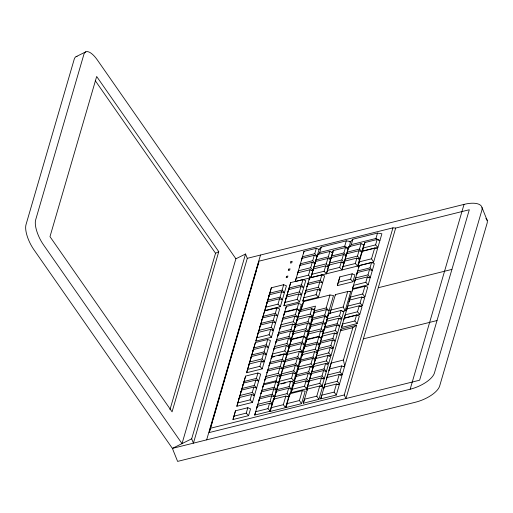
<?xml version="1.0" encoding="UTF-8"?>
<svg xmlns="http://www.w3.org/2000/svg" width="513" height="513" viewBox="0 0 513 513"><rect width="100%" height="100%" fill="white"/><g stroke="black" fill="none" stroke-linecap="round" stroke-linejoin="round"><path stroke-width="0.77" d="M209.208 432.562L258.847 261.207L392.939 227.843L395.664 228.067L469.312 209.74L419.628 380.204L209.208 432.562L212.568 421.045M335.245 295.187L335.387 294.597L347.705 291.531L350.834 291.307L345.14 310.852L342.171 311.59M307.101 390.335L307.447 389.046L319.766 385.981L322.69 386.456L318.939 399.338L303.343 403.218L304.478 399.229L316.797 396.164L319.766 385.981M362.037 252.287L362.358 251.081L374.676 248.016L377.632 248.407L373.65 262.053L358.061 265.933L359.215 261.867L371.534 258.802L374.676 248.016M289.608 395.061L289.967 393.734L302.285 390.669L305.197 391.182L301.561 403.66L285.972 407.54L287.094 403.596L299.412 400.531L302.285 390.669M273.096 400.666L273.506 399.172L285.824 396.107L288.691 396.786L285.523 407.655L269.934 411.535L273.506 399.172M323.697 388.668L324.126 387.103L336.445 384.038L339.292 384.788L336.31 395.016L320.715 398.896L321.773 395.183L334.091 392.118L336.445 384.038M352.175 290.974L352.617 289.358L364.929 286.292L367.763 287.094L364.916 296.867L362.691 297.418M326.435 379.287L326.909 377.555L339.228 374.49L342.024 375.407L339.516 384.006L337.291 384.564M328.891 370.841L329.404 369.001L341.722 365.936L344.486 366.962L342.28 374.541L340.048 375.093M343.748 319.888L344.255 318.041L356.573 314.976L359.337 316.008L357.131 323.581L341.536 327.461L342.511 324.03L354.829 320.965L356.573 314.976M346.416 310.718L346.923 308.877L359.241 305.812L362.011 306.838L359.799 314.418L344.21 318.297L345.178 314.86L357.497 311.795L359.241 305.812M348.975 301.945L349.481 300.105L361.8 297.04L364.57 298.066L362.358 305.639L359.389 306.383M235.499 410.791L232.979 419.538L248.574 415.658L250.562 408.835L247.817 407.726L235.499 410.791L232.979 419.538M239.366 397.53L236.846 406.277L252.441 402.397L254.429 395.574L251.684 394.465L239.366 397.53L236.846 406.277M241.527 390.124L239.007 398.87L241.527 390.124L253.845 387.058L256.59 388.161L254.595 394.991L253.114 395.356M243.572 383.102L241.052 391.849L243.572 383.102L255.891 380.037L258.635 381.146L256.647 387.969L254.32 385.43L255.891 380.037M245.618 376.08L243.098 384.827L245.618 376.08L257.936 373.015L260.681 374.124L258.693 380.947L256.365 378.408L257.936 373.015M249.145 363.993L246.625 372.739L262.214 368.86L264.201 362.031L261.463 360.928L249.145 363.993L246.625 372.739M251.299 356.58L248.779 365.327L251.299 356.58L263.618 353.515L266.362 354.624L264.375 361.447L262.149 362.005M253.351 349.558L250.825 358.305L253.351 349.558L265.663 346.493L268.408 347.602L266.42 354.425L264.932 354.797M255.397 342.543L252.877 351.29L255.397 342.543L267.715 339.478L270.454 340.581L268.466 347.41L266.138 344.864L267.715 339.478M258.353 332.398L255.827 341.145L271.422 337.265L273.41 330.443L270.665 329.333L258.353 332.398L255.827 341.145M260.508 324.992L257.988 333.739L260.508 324.992L272.826 321.927L275.571 323.03L273.583 329.859L272.095 330.225M262.553 317.97L260.033 326.717L262.553 317.97L274.872 314.905L277.616 316.008L275.628 322.837L273.301 320.298L274.872 314.905M264.605 310.949L262.079 319.695L264.605 310.949L276.917 307.883L279.662 308.993L277.674 315.816L275.346 313.276L276.917 307.883M267.267 301.817L264.746 310.564L280.335 306.684L282.323 299.855L279.585 298.752L267.267 301.817L264.746 310.564M269.312 294.795L266.792 303.542L269.312 294.795L281.631 291.73L284.369 292.84L282.381 299.663L280.06 297.123L281.631 291.73M271.358 287.774L268.838 296.52L271.358 287.774L283.676 284.709L286.414 285.818L284.426 292.641L282.105 290.101L283.676 284.709M286.466 297.04L283.945 305.786L299.541 301.907L301.529 295.078L298.784 293.975L286.466 297.04L283.945 305.786M288.627 289.627L286.107 298.374L288.627 289.627L300.945 286.562L303.69 287.671L301.695 294.494L300.214 294.866M290.672 282.605L288.152 291.352L290.672 282.605L302.991 279.54L305.735 280.649L303.741 287.472L301.42 284.933L302.991 279.54M256.699 408.245L257.225 406.322L269.543 403.256L272.288 404.366M258.853 400.833L259.386 398.909L271.704 395.844L274.449 396.953L272.461 403.776L270.973 404.148M260.899 393.811L261.431 391.894L273.75 388.828L276.494 389.931L274.506 396.761L272.179 394.215L273.75 388.828M262.951 386.796L263.477 384.872L275.795 381.807L278.54 382.91M264.823 380.357L265.356 378.434L277.674 375.369L280.419 376.478L276.552 389.739L275.064 390.104M266.984 372.945L267.517 371.027L279.835 367.962L282.573 369.065L280.585 375.894L279.104 376.26M269.03 365.929L269.562 364.006L281.881 360.94L284.619 362.05L282.631 368.873L280.31 366.333L281.881 360.94M271.076 358.908L271.608 356.984L283.926 353.919L286.671 355.028L284.677 361.851L282.355 359.312L283.926 353.919M273.519 350.52L274.051 348.596L286.369 345.538L289.114 346.641L287.12 353.47L284.151 354.207M275.68 343.114L276.212 341.19L288.53 338.125L291.269 339.234L289.281 346.057L287.799 346.429M277.725 336.092L278.258 334.168L290.576 331.103L293.321 332.212L291.326 339.035L289.845 339.407M279.771 329.07L280.303 327.147L292.622 324.081L295.366 325.191L293.372 332.014L291.051 329.474L292.622 324.081M282.047 321.273L282.58 319.349L294.892 316.284L297.636 317.393L295.648 324.216L293.423 324.767M284.093 314.251L284.625 312.327L296.937 309.262L299.682 310.371M285.799 308.403L286.325 306.479L298.643 303.414L301.387 304.523L297.694 317.194L295.366 314.655L296.937 309.262M297.232 274.744L297.764 272.82L310.083 269.755L312.827 270.858L310.84 277.687L308.512 275.148L310.083 269.755M299.393 267.331L299.925 265.407L312.244 262.342L314.988 263.451L313.001 270.274L311.513 270.646M301.439 260.309L301.971 258.385L314.289 255.32L317.034 256.429L315.046 263.252L312.718 260.713L314.289 255.32M303.484 253.287L304.017 251.37L316.335 248.305L319.08 249.408L321.292 247.067L346.281 240.853L350.706 241.54L352.88 239.212L377.51 233.082L381.89 233.781L377.914 247.433L363.063 251.126M275.776 393.234L276.308 391.316L288.627 388.251L291.371 389.354L289.383 396.183L287.152 396.735M277.822 386.218L278.354 384.295L290.672 381.23L293.417 382.339L291.429 389.162L289.101 386.622L290.672 381.23M280.265 377.831L280.797 375.907L293.115 372.842L295.86 373.951L293.872 380.774L289.415 381.884M282.426 370.418L282.958 368.501L295.276 365.436L298.021 366.538L296.033 373.368L294.545 373.733M284.471 363.403L285.004 361.479L297.322 358.414L300.067 359.523L298.079 366.346L295.751 363.807L297.322 358.414M286.517 356.381L287.049 354.457L299.368 351.392L302.112 352.502L300.124 359.324L297.796 356.785L299.368 351.392M288.793 348.577L289.326 346.66L301.644 343.595L304.382 344.698L302.394 351.527L300.169 352.078M290.839 341.562L291.371 339.638L303.69 336.573L306.434 337.682M292.545 335.707L293.077 333.79L305.395 330.725L308.133 331.828L304.44 344.505L302.119 341.966L303.69 336.573M294.706 328.301L295.238 326.377L307.55 323.312L310.294 324.421L308.307 331.244L306.819 331.616M296.751 321.279L297.284 319.355L309.602 316.29L312.34 317.4L310.352 324.222L308.031 321.683L309.602 316.29M298.964 313.674L299.496 311.75L311.814 308.685L314.559 309.794L312.571 316.617L310.339 317.175M304.818 294.263L305.35 292.339L317.662 289.274L320.407 290.384L318.419 297.207L302.824 301.086L303.773 297.732L316.091 294.667L317.662 289.274M306.973 286.85L307.505 284.927L319.823 281.861L322.568 282.971L320.58 289.794L319.092 290.166M309.025 279.829L309.551 277.911L321.869 274.846L324.614 275.949L322.626 282.778L320.298 280.233L321.869 274.846M312.827 270.858L313.36 268.94L325.678 265.875L328.416 266.978L326.428 273.807L324.107 271.268L325.678 265.875M314.988 263.451L315.521 261.527L327.839 258.462L330.577 259.572L328.589 266.394L327.102 266.766M317.034 256.429L317.566 254.506L329.885 251.441L332.623 252.55L330.635 259.373L328.314 256.833L329.885 251.441M293.192 385.834L293.725 383.916L306.043 380.851L308.781 381.954L306.793 388.783L291.204 392.663L292.154 389.303L304.472 386.238L306.043 380.851M295.353 378.427L295.886 376.504L308.198 373.438L310.942 374.548L308.954 381.371L306.729 381.922M297.399 371.406L297.931 369.482L310.243 366.417L312.988 367.526L311 374.349L308.672 371.81L310.243 366.417M301.715 356.586L302.247 354.663L314.565 351.597L317.31 352.707L313.328 366.353L310.359 367.096M303.991 348.782L304.523 346.865L316.842 343.8L319.58 344.903L317.592 351.732L316.111 352.098M306.037 341.767L306.569 339.843L318.887 336.778L321.625 337.881M313.488 314.604L314.02 312.68L326.339 309.615L329.083 310.724L326.21 307.922L314.097 310.942L314.533 312.936M307.742 335.912L308.275 333.989L320.593 330.93L323.331 332.033L319.637 344.71L318.156 345.076M309.903 328.506L310.436 326.582L322.748 323.517L325.492 324.626L323.504 331.449L322.017 331.821M311.949 321.484L312.481 319.561L324.8 316.495L327.538 317.605L325.55 324.428L323.222 321.888L324.8 316.495M328.416 266.978L328.948 265.061L341.267 261.996L344.011 263.098L342.024 269.928L339.696 267.388L341.267 261.996M330.577 259.572L331.109 257.648L343.428 254.583L346.172 255.692L344.185 262.515L342.697 262.887M332.623 252.55L333.155 250.626L345.473 247.561L348.218 248.67L346.23 255.493L343.902 252.954L345.473 247.561M308.563 382.922L309.095 380.999L321.414 377.934L324.158 379.043L322.17 385.866L319.201 386.603M310.724 375.51L311.256 373.586L323.575 370.527L326.319 371.63L324.325 378.459L322.844 378.825M312.77 368.488L313.302 366.571L325.62 363.505L328.365 364.608L326.377 371.438L324.049 368.898L325.62 363.505M315.104 360.498L315.636 358.574L327.948 355.509L330.693 356.618L328.705 363.441L326.48 363.993M317.432 352.502L317.964 350.578L330.282 347.513L333.027 348.622L331.032 355.445L328.807 356.003M319.593 345.089L320.125 343.165L332.443 340.106L335.181 341.209L333.194 348.038L331.712 348.404M321.638 338.067L322.17 336.15L334.489 333.084L337.227 334.187L335.239 341.017L332.918 338.477L334.489 333.084M325.96 323.248L326.486 321.33L338.804 318.265L341.549 319.368L337.573 333.02L334.598 333.758M328.23 315.45L328.762 313.526L341.081 310.461L343.825 311.571L341.831 318.393L339.606 318.951M339.856 276.879L337.336 285.626L352.931 281.746L354.919 274.923L352.175 273.814L339.856 276.879L337.336 285.626M344.011 263.098L344.544 261.181L356.862 258.116L359.6 259.219L357.612 266.048L295.244 281.566L296.193 278.213L308.512 275.148M346.172 255.692L346.705 253.768L359.023 250.703L361.761 251.812L359.773 258.635L358.292 259.007M348.218 248.67L348.75 246.747L361.069 243.681L363.807 244.791L361.819 251.614L359.498 249.074L361.069 243.681M364.313 244.483L364.846 242.566L377.158 239.5L379.902 240.603L375.939 238.474L351.309 244.605L349.584 247.112M354.541 281.887L355.073 279.97L367.391 276.905L370.13 278.008L368.142 284.837L352.553 288.716L353.502 285.356L365.82 282.291L367.391 276.905M356.702 274.481L357.234 272.557L369.552 269.492L372.291 270.601L370.303 277.424L368.815 277.796M358.747 267.459L359.28 265.535L371.598 262.47L374.336 263.579L372.348 270.402L370.027 267.863L371.598 262.47M272.07 405.123L270.3 411.189L254.704 415.068L255.654 411.715L267.972 408.649L269.543 403.256M256.866 407.655L257.815 404.302L270.133 401.237L271.704 395.844M258.911 400.64L259.86 397.28L272.179 394.215M260.957 393.618L261.906 390.265L274.224 387.2L275.795 381.807M262.836 387.18L263.785 383.827L276.103 380.761L277.674 375.369M264.997 379.774L265.946 376.42L278.264 373.355L279.835 367.962M267.042 372.752L267.991 369.398L280.31 366.333M269.088 365.731L270.037 362.377L282.355 359.312M273.692 349.937L274.641 346.583L286.959 343.518L288.53 338.125M275.738 342.915L276.687 339.561L289.005 336.496L290.576 331.103M277.783 335.893L278.732 332.539L291.051 329.474M280.053 328.096L281.002 324.742L293.321 321.677L294.892 316.284M282.105 321.074L283.054 317.72L295.366 314.655M283.804 315.226L284.753 311.872L297.072 308.807L298.643 303.414M297.405 274.154L298.354 270.8L310.673 267.735L312.244 262.342M299.451 267.138L300.4 263.778L312.718 260.713M301.497 260.117L302.446 256.763L314.764 253.698L316.335 248.305M273.98 399.39L274.737 396.709L287.056 393.644L288.627 388.251M275.834 393.041L276.783 389.688L289.101 386.622M278.277 384.654L279.226 381.3L291.544 378.235L293.115 372.842M280.438 377.247L281.387 373.894L293.705 370.828L295.276 365.436M282.483 370.226L283.433 366.872L295.751 363.807M284.529 363.204L285.478 359.85L297.796 356.785M286.805 355.406L287.755 352.053L300.073 348.987L301.644 343.595M288.851 348.385L289.8 345.031L302.119 341.966M290.557 342.537L291.506 339.183L303.824 336.118L305.395 330.725M292.718 335.124L293.667 331.77L305.979 328.705L307.55 323.312M294.763 328.102L295.712 324.748L308.031 321.683M296.976 320.497L297.925 317.143L310.243 314.078L311.814 308.685M304.985 293.673L305.934 290.32L318.252 287.254L319.823 281.861M307.031 286.658L307.98 283.298L320.298 280.233M310.84 277.687L313.36 268.94M315.521 261.527L313.001 270.274L310.673 267.735M315.046 263.252L317.566 254.506M293.359 385.25L294.308 381.896L306.627 378.831L308.198 373.438M295.411 378.228L296.36 374.875L308.672 371.81M297.739 370.232L298.688 366.878L311.006 363.813L312.577 358.42L315.322 359.53L312.994 356.99L314.565 351.597M302.003 355.612L302.952 352.251L315.271 349.186L316.842 343.8M304.049 348.59L304.998 345.236L317.316 342.171L318.887 336.778M305.754 342.742L306.703 339.382L319.022 336.316L320.593 330.93M307.909 335.329L308.858 331.975L321.176 328.91L322.748 323.517M309.961 328.307L310.91 324.953L323.222 321.888M326.428 273.807L328.948 265.061M331.109 257.648L328.589 266.394L326.262 263.855L327.839 258.462M330.635 259.373L333.155 250.626M308.736 382.339L309.685 378.979L322.004 375.914L323.575 370.527M310.782 375.317L311.731 371.963L324.049 368.898M313.11 367.321L314.059 363.967L326.377 360.902L327.948 355.509M315.444 359.324L316.393 355.971L328.711 352.906L330.282 347.513M317.605 351.918L318.554 348.558L330.872 345.493L332.443 340.106M319.65 344.896L320.599 341.543L332.918 338.477M321.978 336.9L322.927 333.546L335.245 330.481L336.817 325.088L339.561 326.197L337.233 323.652L338.804 318.265M326.242 322.273L327.191 318.919L339.51 315.854L341.081 310.461M342.024 269.928L344.544 261.181M346.705 253.768L344.185 262.515L341.857 259.976L343.428 254.583M346.23 255.493L348.75 246.747M362.319 251.312L363.275 247.959L375.587 244.893L377.158 239.5M323.927 387.886L324.928 384.346L337.246 381.281L339.228 374.49M326.685 378.421L327.66 374.984L339.978 371.919L341.722 365.936M346.769 309.519L347.737 306.088L360.055 303.023L361.8 297.04M354.714 281.304L355.663 277.95L367.975 274.885L369.552 269.492M356.759 274.282L357.708 270.928L370.027 267.863M349.327 300.746L350.366 297.078L362.685 294.013L364.929 286.292M329.93 313.392L330.885 310.038L343.203 306.973L347.705 291.531M329.128 370.033L331.122 363.095L343.441 360.03L352.867 327.679L356.657 325.204L344.723 366.154L343.235 366.526M169.976 409.592L215.543 253.262L218.756 251.665L96.668 76.488L49.985 236.647L172.073 411.83L218.756 251.665M235.903 258.776L182.032 443.61L43.49 244.823A19.866 7.374 63.6 0 1 35.666 219.84L83.882 54.404A19.866 7.374 63.6 0 1 97.361 59.989L235.903 258.776L245.547 253.999L247.292 258.321L193.42 443.155L191.676 438.827L245.547 253.999M206.649 439.865L260.521 255.032M213.01 419.512L216.146 408.758M216.595 407.226L219.724 396.472M220.173 394.939L223.309 384.186M223.758 382.653L247.926 299.727M248.375 298.188L249.491 294.353M249.94 292.814L253.069 282.067M253.518 280.528L256.654 269.78M257.103 268.241L258.892 262.098M248.574 415.658L246.246 413.119L247.817 407.726M252.441 402.397L250.113 399.858L251.684 394.465M254.595 394.991L252.274 392.445L253.845 387.058M262.214 368.86L259.892 366.32L261.463 360.928M264.375 361.447L262.047 358.908L263.618 353.515M266.42 354.425L264.092 351.886L265.663 346.493M271.422 337.265L269.094 334.726L270.665 329.333M273.583 329.859L271.255 327.313L272.826 321.927M280.335 306.684L278.008 304.145L279.585 298.752M254.704 415.068L286.325 306.479M295.244 281.566L304.017 251.37M299.541 301.907L297.213 299.361L298.784 293.975M301.695 294.494L299.374 291.955L300.945 286.562M287.12 353.47L284.798 350.924L286.369 345.538M274.006 399.306L299.496 311.75M302.824 301.086L309.551 277.911M300.208 311.981L302.779 303.164L303.85 301.497L329.981 294.994L333.514 295.514L327.095 317.547L324.767 315.008L326.339 309.615M300.586 311.481L303.85 301.497M319.08 249.408L317.092 256.237L314.764 253.698M317.528 255.609L319.721 252.46L321.292 247.067M285.523 407.655L283.323 404.686L285.824 396.107M285.972 407.54L289.967 393.734M314.097 310.942L315.495 306.133L301.484 309.621M314.02 312.68L311.5 321.427L312.449 318.073L324.767 315.008M291.204 392.663L312.481 319.561M326.21 307.922L329.981 294.994M319.721 252.46L344.71 246.246L346.281 240.853M328.762 313.526L306.575 389.745L307.524 386.392L319.843 383.326L321.414 377.934M303.343 403.218L307.447 389.046M348.943 247.606L350.706 241.54L349.167 241.924M329.769 313.982L335.387 294.597M351.309 244.605L352.88 239.212M352.931 281.746L350.603 279.207L352.175 273.814M357.612 266.048L355.291 263.509L356.862 258.116M359.773 258.635L357.446 256.096L359.023 250.703M358.061 265.933L364.846 242.566M352.553 288.716L359.28 265.535M320.715 398.896L341.068 329.083L356.657 325.204M341.536 327.461L352.617 289.358M375.939 238.474L377.51 233.082M395.664 228.067L345.98 398.53L344.229 394.959L392.939 227.843M410.156 389.226L464.028 204.392A22.655 9.535 -21.9 0 1 481.88 210.208L434.453 372.925A22.655 9.535 -21.9 0 1 410.156 389.226L172.387 448.388L33.845 249.6A19.866 7.374 63.6 0 1 26.016 224.623L74.238 59.181A19.866 7.374 63.6 0 1 77.078 56.379M341.068 329.083L340.555 330.744L352.867 327.679M76.129 56.635L85.774 51.851M191.676 438.827L172.387 448.388L177.613 461.399L415.389 402.237A22.655 9.535 -21.9 0 0 439.686 385.936L487.113 223.213A22.655 9.535 -21.9 0 0 485.894 218.391M247.292 258.321L464.028 204.392M331.744 252.588L333.29 252.204M347.179 248.747L348.718 248.363L344.71 246.246M363.172 244.772L364.692 244.393M315.995 259.899L328.314 256.833M331.584 256.019L343.902 252.954M347.179 252.139L359.498 249.074M313.95 266.92L326.262 263.855M329.538 263.041L341.857 259.976M345.134 259.161L357.446 256.096M311.789 274.333L324.107 271.268M327.377 270.454L339.696 267.388M342.973 266.574L355.291 263.509M289.101 287.998L301.42 284.933M269.787 293.167L282.105 290.101M287.056 295.02L299.374 291.955M338.285 282.272L350.603 279.207M267.741 300.188L280.06 297.123M265.696 307.21L278.008 304.145M284.895 302.426L297.213 299.361M349.353 291.673L350.834 291.307M263.028 316.341L275.346 313.276M378.28 287.729L451.927 269.402M312.725 309.551L314.976 308.986M260.982 323.363L273.301 320.298M258.937 330.378L271.255 327.313M256.776 337.791L269.094 334.726M337.233 323.652L324.915 326.717L323.966 330.077L324.498 328.153L336.817 325.088M253.826 347.929L266.138 344.864M251.78 354.951L264.092 351.886M284.798 350.924L272.48 353.989L271.531 357.349L274.5 356.606M249.728 361.973L262.047 358.908M278.213 355.682L282.669 354.573M363.371 338.869L437.018 320.548M247.574 369.379L259.892 366.32M312.994 356.99L300.676 360.055L299.727 363.409L300.259 361.485L312.577 358.42M244.047 381.473L256.365 378.408M242.001 388.495L254.32 385.43M281.246 383.916L285.703 382.807M239.956 395.51L252.274 392.445M237.795 402.923L250.113 399.858M233.928 416.184L246.246 413.119M271.005 407.752L283.323 404.686M210.138 428.329L344.229 394.959M375.587 244.893L377.914 247.433M367.975 274.885L370.303 277.424M365.82 282.291L368.142 284.837M318.252 287.254L320.58 289.794M339.51 315.854L341.831 318.393M316.091 294.667L318.419 297.207M335.245 330.481L337.573 333.02M310.243 314.078L312.571 316.617M321.176 328.91L323.504 331.449M330.872 345.493L333.194 348.038M297.072 308.807L299.4 311.346M319.022 336.316L321.343 338.862M328.711 352.906L331.032 355.445M305.979 328.705L308.307 331.244M317.316 342.171L319.637 344.71M293.321 321.677L295.648 324.216M303.824 336.118L306.146 338.657M326.377 360.902L328.705 363.441M315.271 349.186L317.592 351.732M289.005 336.496L291.326 339.035M300.073 348.987L302.394 351.527M311.006 363.813L313.328 366.353M322.004 375.914L324.325 378.459M286.959 343.518L289.281 346.057M319.843 383.326L322.17 385.866M306.627 378.831L308.954 381.371M293.705 370.828L296.033 373.368M304.472 386.238L306.793 388.783M291.544 378.235L293.872 380.774M278.264 373.355L280.585 375.894M276.103 380.761L278.424 383.301M287.056 393.644L289.383 396.183M274.224 387.2L276.552 389.739M270.133 401.237L272.461 403.776M267.972 408.649L270.3 411.189M360.055 303.023L362.358 305.639M357.497 311.795L359.799 314.418M354.829 320.965L357.131 323.581M339.978 371.919L342.28 374.541M337.246 381.281L339.516 384.006M362.685 294.013L364.916 296.867M334.091 392.118L336.31 395.016M95.264 80.676L215.543 253.262M299.412 400.531L301.561 403.66M316.797 396.164L318.939 399.338M371.534 258.802L373.65 262.053M343.203 306.973L345.14 310.852M481.996 207.521L487.228 220.532M343.441 360.03L344.723 366.154M286.581 276.353L286.183 277.719L287.517 277.386L287.915 276.026L286.581 276.353M288.684 269.139L288.287 270.505L289.621 270.171L290.018 268.806L288.684 269.139M290.839 261.733L290.441 263.098L291.782 262.765L292.179 261.399L290.839 261.733"/></g></svg>
